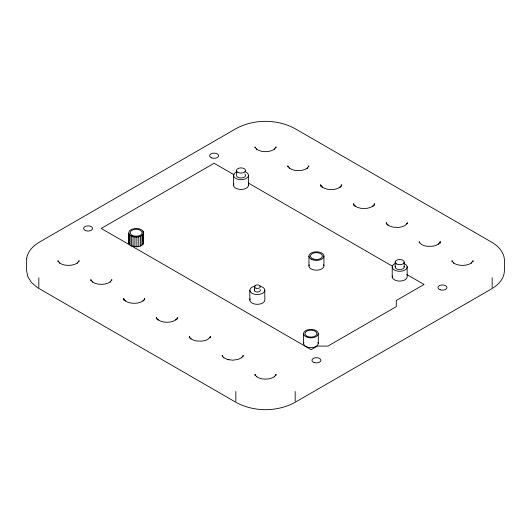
<?xml version="1.0" encoding="UTF-8"?>
<svg xmlns="http://www.w3.org/2000/svg" width="531" height="531" viewBox="0 0 531 531"><rect width="100%" height="100%" fill="white"/><g stroke="black" fill="none" stroke-linecap="round" stroke-linejoin="round"><path stroke-width="0.8" d="M128.701 233.149L130.062 235.246L130.062 245.03L128.701 242.932L128.701 233.149L129.345 230.945L131.814 229.219L135.445 228.436L139.268 228.801L142.255 230.228L143.616 232.326L143.616 242.109L142.972 244.32L140.509 246.045L136.872 246.829L131.396 245.86L101.202 228.456L214.119 163.269L234.178 174.852M128.701 242.932L128.774 241.804M143.543 243.238L143.616 232.326M78.98 260.608L78.847 261.551L78.946 260.927L77.3 263.077L77.685 262.732L75.17 264.186L72.004 265.115L68.492 265.407L64.981 265.115L61.808 264.186L59.299 262.732L59.684 263.077L58.032 260.927L58.138 261.551L58.005 260.608M111.815 279.565L111.683 280.507L111.782 279.883L110.136 282.034L110.521 281.689L108.005 283.142L104.839 284.072L101.328 284.364L97.817 284.072L94.644 283.142L92.135 281.689L92.52 282.034L90.867 279.883L90.974 280.507L90.841 279.565M210.316 336.435L210.19 337.384L210.289 336.76L209.904 337.689L210.19 337.152L207.867 339.342L205.278 340.484L201.707 341.154L196.317 340.948L193.151 340.013L190.636 338.559L191.027 338.904L189.375 336.76L189.474 337.384L189.348 336.435L189.348 338.068M243.152 355.392L243.025 356.341L243.125 355.717L241.479 357.861L241.864 357.522L238.114 359.441L232.671 360.197L227.228 359.441L228.961 359.859M275.987 146.861L275.861 147.81L275.961 147.187L274.315 149.337L274.7 148.992L272.184 150.439L269.018 151.375L265.5 151.667L261.989 151.375L258.823 150.439L256.307 148.992L256.692 149.337L255.046 147.187L255.145 147.81L255.019 146.861M275.987 374.348L275.861 375.298L275.961 374.674L274.315 376.824L274.7 376.479L272.184 377.926L269.018 378.862L265.5 379.154L261.989 378.862L258.823 377.926L256.307 376.479L256.692 376.824L255.046 374.674L255.145 375.298L255.019 374.348M308.823 165.818L308.697 166.767L308.796 166.143L307.144 168.294L307.535 167.949L305.02 169.402L301.854 170.332L298.336 170.624L294.824 170.332L291.658 169.402L289.143 167.949L289.528 168.294L287.882 166.143L287.981 166.767L287.855 165.818M407.33 222.695L407.197 223.637L407.304 223.013L406.912 223.949L407.197 223.412L404.881 225.602L402.286 226.737L398.721 227.407L393.332 227.202L390.166 226.272L387.65 224.819L388.035 225.164L386.389 223.013L386.488 223.637L386.356 222.695L386.356 224.321M473.002 260.608L472.869 261.551L472.968 260.927L471.322 263.077L471.707 262.732L469.192 264.186L466.026 265.115L462.514 265.407L459.003 265.115L455.83 264.186L453.321 262.732L453.706 263.077L452.054 260.927L452.16 261.551L452.027 260.608M130.062 235.246C133.978 237.908 141.014 238.001 143.543 233.454M227.507 359.507L223.471 357.522L223.856 357.861L222.21 355.717L222.31 356.341L222.184 355.392M248.508 183.122L392.522 266.27M406.852 274.547L424.05 284.47L396.299 300.493L396.299 306.613L327.873 346.112L317.279 346.112L311.139 349.663L131.396 245.86L131.396 236.076M143.616 242.109L143.178 241.008L143.178 231.224M419.191 241.651L419.324 242.594L419.224 241.97L419.609 242.906L419.324 242.368L421.641 244.559L424.236 245.7L427.807 246.364L433.19 246.158L436.363 245.229L438.872 243.775L438.487 244.121L440.139 241.97L440.033 242.594L440.166 241.651L440.166 243.278M492.151 277.74L492.151 287.523M407.158 266.655L407.158 276.439A7.487 4.321 0 0 1 399.279 281.085A7.487 4.321 0 0 1 392.329 275.967M404.184 262.088L404.184 266.98M395.197 262.088L395.197 266.98M392.217 267.312L392.217 277.096M374.494 205.364L374.494 203.731L374.368 204.681L374.468 204.057L372.815 206.207L373.207 205.862L370.691 207.316L367.518 208.245L364.007 208.537L360.496 208.245L357.33 207.316L354.814 205.862L355.199 206.207L353.553 204.057L353.653 204.681L353.52 203.731L353.52 205.364M341.659 186.408L341.659 184.775L341.533 185.724L341.632 185.1L339.979 187.251L340.371 186.905L337.855 188.359L334.683 189.288L331.171 189.58L327.66 189.288L324.494 188.359L321.978 186.905L322.363 187.251L320.717 185.1L320.817 185.724L320.691 184.775L320.691 186.408M323.923 256.061L323.923 265.845M318.288 333.641A7.361 4.248 0 0 1 307.25 337.318A7.361 4.248 0 0 1 307.25 329.957A7.361 4.248 0 0 1 318.288 333.641L318.288 343.424M308.942 256.134L308.942 265.918M303.566 333.641L303.566 343.424M295.163 391.473L295.163 401.257M264.823 290.218L264.823 300.008A7.487 4.321 0 0 1 256.354 304.29A7.487 4.321 0 0 1 250.094 298.887M254.429 286.667L254.429 290.338M249.842 290.218L249.842 300.008M248.501 175.575L248.501 185.359M236.527 170.484L236.527 175.376A4.494 2.595 0 0 0 237.125 176.677L237.842 177.215A4.494 2.595 0 0 0 243.756 177.434A4.494 2.595 0 0 0 244.91 174.082M235.844 391.473L235.844 401.257M233.54 175.184L233.54 184.967M177.48 319.111L177.48 317.478L177.354 318.427L177.454 317.803L175.807 319.947L176.192 319.602L173.677 321.056L170.511 321.992L166.999 322.277L163.488 321.992L160.316 321.056L157.8 319.602L158.192 319.947L156.539 317.803L156.638 318.427L156.512 317.478L156.512 319.111M144.651 300.154L144.651 298.522L144.518 299.464L144.618 298.847L142.972 300.991L143.357 300.646L140.841 302.099L137.675 303.028L134.164 303.32L130.653 303.028L127.48 302.099L124.964 300.646L125.356 300.991L123.703 298.847L123.809 299.464L123.677 298.522L123.677 300.154M142.972 234.529L142.972 244.32M141.936 235.492L141.936 245.276M140.509 236.262L140.509 246.045M138.777 236.786L138.777 246.576M136.872 237.045L136.872 246.829M134.92 237.005L134.92 246.789M133.049 236.673L133.049 246.457M129.139 234.251L129.139 244.034M38.836 277.726L38.836 287.51M248.335 184.23A7.487 4.321 0 0 1 240.676 189.481A7.487 4.321 0 0 1 233.879 183.852M323.651 264.73A7.487 4.321 0 0 1 316.496 270.206A7.487 4.321 0 0 1 309.181 264.796M318.036 342.322A7.361 4.248 0 0 1 310.927 347.672A7.361 4.248 0 0 1 303.818 342.322M245.056 171.732A7.487 4.321 0 0 1 246.955 178.018A7.487 4.321 0 0 1 235.95 178.562A7.487 4.321 0 0 1 235.97 172.183M259.891 286.156A7.487 4.321 0 0 1 263.21 292.9A7.487 4.321 0 0 1 251.077 292.594A7.487 4.321 0 0 1 255.391 286.043M260.017 289.468A2.994 1.732 0 0 1 257.814 292.05A2.994 1.732 0 0 1 254.535 289.886M404.569 263.701A7.487 4.321 0 0 1 404.921 270.073A7.487 4.321 0 0 1 393.896 269.728A7.487 4.321 0 0 1 395.462 263.416M404.031 266.31A4.494 2.595 0 0 1 401.934 269.23A4.494 2.595 0 0 1 396.511 268.819L395.794 268.281A4.494 2.595 0 0 1 395.349 266.31M26.676 258.703L26.55 270.392L27.811 276.664L31.482 282.499L37.27 287.517L236.454 402.617C254.19 412.016 276.817 412.016 294.552 402.617L491.52 288.904C495.669 286.448 499.552 283.255 502.007 279.034C505.492 273.531 504.284 266.741 504.45 260.615C504.41 252.477 498.244 245.906 491.54 242.103L294.552 128.376C276.817 118.984 254.19 118.984 236.454 128.376L39.467 242.103C33.314 245.661 27.585 251.342 26.676 258.703M396.511 263.927L395.794 263.389A4.494 2.595 0 0 1 399.299 259.506A4.494 2.595 0 0 1 403.912 262.978A4.494 2.595 0 0 1 396.511 263.927M237.842 172.323L237.125 171.785A4.494 2.595 0 0 1 240.629 167.902A4.494 2.595 0 0 1 245.242 171.374A4.494 2.595 0 0 1 237.842 172.323M313.436 259.095A5.994 3.458 0 0 0 322.423 256.101A5.994 3.458 0 0 0 313.436 253.101A5.994 3.458 0 0 0 313.436 259.095M132.106 235.286A5.994 3.458 0 0 0 142.009 233.494A5.994 3.458 0 0 0 134.37 229.438A5.994 3.458 0 0 0 132.106 235.286M306.872 336.183A5.994 3.458 0 0 0 316.775 334.391A5.994 3.458 0 0 0 309.135 330.335A5.994 3.458 0 0 0 306.872 336.183M311.186 259.181A7.487 4.321 0 0 0 323.684 257.183A7.487 4.321 0 0 0 314.432 251.933A7.487 4.321 0 0 0 311.186 259.181M255.929 288.167A2.994 1.732 0 0 0 260.422 286.667A2.994 1.732 0 0 0 255.929 285.167A2.994 1.732 0 0 0 255.929 288.167M211.869 157.953A4.494 2.595 0 0 0 218.613 155.702A4.494 2.595 0 0 0 211.869 153.459A4.494 2.595 0 0 0 211.869 157.953M85.478 230.567A4.494 2.595 0 0 0 92.573 228.715A4.494 2.595 0 0 0 86.248 226.093A4.494 2.595 0 0 0 85.478 230.567M440.199 289.78A4.494 2.595 0 0 0 446.943 287.53A4.494 2.595 0 0 0 440.199 285.286A4.494 2.595 0 0 0 440.199 289.78M314.186 362.534A4.494 2.595 0 0 0 320.923 360.283A4.494 2.595 0 0 0 314.186 358.04A4.494 2.595 0 0 0 314.186 362.534"/></g></svg>
